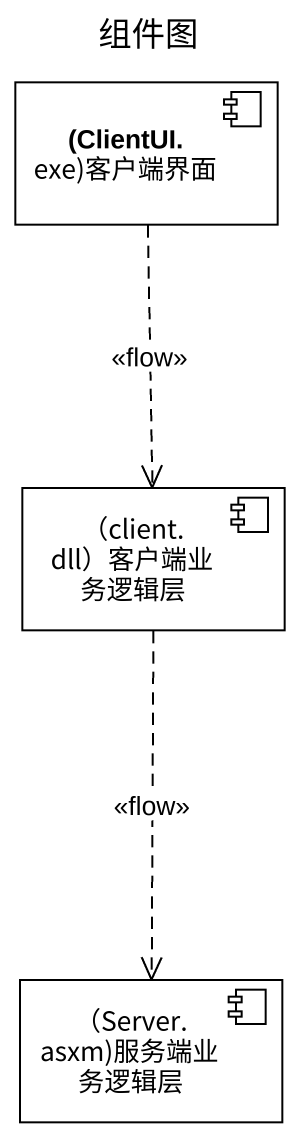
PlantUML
@startuml
title 组件图
component "(ClientUI.exe)客户端界面" as ClientUI_exe_客户端界面
component "（client.dll）客户端业务逻辑层" as client_dll_客户端业务逻辑层
component "（Server.asxm)服务端业务逻辑层" as Server_asxm_服务端业务逻辑层
ClientUI_exe_客户端界面 ..> client_dll_客户端业务逻辑层 : <<flow>>
client_dll_客户端业务逻辑层 ..> Server_asxm_服务端业务逻辑层 : <<flow>>
@enduml
